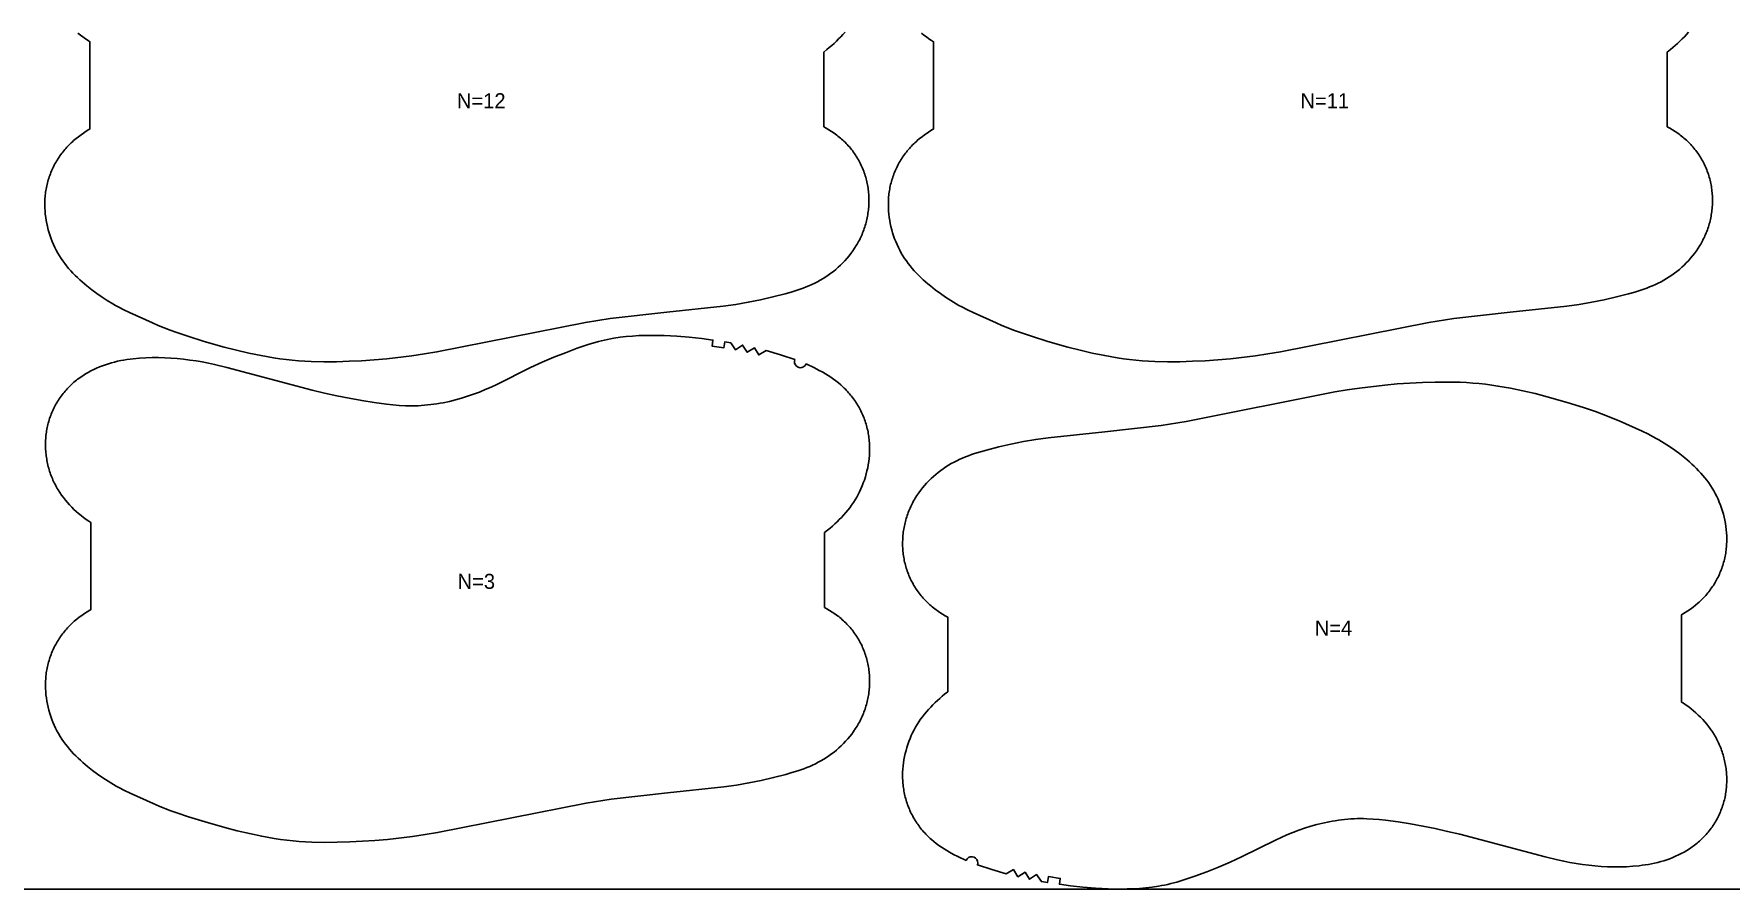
# Model space of a CAD drawing. Header units: inches. Extents: x 0 to 1960, y -78 to 1069.
# Drawn here: x 557 to 1120, y -78 to 206 of the extents above; entities that cross this region are included whole.
import ezdxf

# ---------------------------------------------------------------- set-up
doc = ezdxf.new("R2010")
doc.units = ezdxf.units.IN

msp = doc.modelspace()

# ---------------------------------------------------------------- linework, layer by layer
at = {"layer": '1'}
for points in [[(0, -77.8574), (1959.7864, -77.8574), (1959.7864, 1068.9969), (0, 1068.9969), (0, -77.8574)], [(813.6711, 96.495), (816.4772, 95.1926), (817.8533, 94.4847), (819.209, 93.7364), (820.1138, 93.2059), (821.0064, 92.6546), (821.8846, 92.0815), (822.7465, 91.4853), (823.5899, 90.8646), (824.4128, 90.2184), (825.2131, 89.5453), (825.6041, 89.1983), (825.9887, 88.8441), (826.3666, 88.4827), (826.7378, 88.1141), (827.102, 87.7385), (827.4592, 87.3559), (827.8092, 86.9667), (828.152, 86.5709), (828.4873, 86.1687), (828.8151, 85.7603), (829.1353, 85.3457), (829.4477, 84.9252), (829.7522, 84.4989), (830.0487, 84.0669), (830.337, 83.6295), (830.6171, 83.1867), (830.8889, 82.7387), (831.1521, 82.2856), (831.4068, 81.8277), (831.6527, 81.3651), (831.8899, 80.8979), (832.1183, 80.4264), (832.3377, 79.9507), (832.5481, 79.471), (832.7494, 78.9874), (832.9416, 78.5002), (833.1245, 78.0094), (833.2982, 77.5154), (833.4624, 77.0182), (833.6172, 76.5181), (833.7625, 76.0151), (833.8981, 75.5095), (834.024, 75.0015), (834.1402, 74.4913), (834.2465, 73.9789), (834.343, 73.4646), (834.4299, 72.9485), (834.5071, 72.4309), (834.5747, 71.9119), (834.6328, 71.3917), (834.6816, 70.8704), (834.7209, 70.3483), (834.751, 69.8255), (834.7719, 69.3022), (834.7864, 68.2547), (834.7649, 67.2073), (834.708, 66.1613), (834.6163, 65.1181), (834.4904, 64.0787), (834.3308, 63.044), (834.138, 62.0148), (833.9125, 60.992), (833.655, 59.9766), (833.366, 58.9694), (833.0459, 57.9712), (832.6953, 56.9831), (832.3144, 56.0063), (831.903, 55.0422), (831.4614, 54.0919), (830.9894, 53.1568), (830.4873, 52.2383), (829.9549, 51.3376), (829.3924, 50.4561), (828.8001, 49.5947), (828.1796, 48.7533), (827.5329, 47.9312), (826.8618, 47.1279), (826.1683, 46.343), (825.4543, 45.5759), (824.7218, 44.826), (823.9726, 44.0928), (823.2086, 43.3757), (822.4305, 42.6743), (821.6392, 41.9882), (820.8355, 41.3167), (819.7864, 40.4856), (819.7864, 15.6683), (820.6084, 15.2219), (821.512, 14.6914), (822.397, 14.1306), (823.262, 13.5396), (823.6865, 13.2328), (824.1055, 12.9186), (824.5187, 12.5969), (824.9259, 12.2678), (825.327, 11.9313), (825.7217, 11.5874), (826.11, 11.2362), (826.4915, 10.8777), (826.8661, 10.5118), (827.2337, 10.1388), (827.594, 9.7588), (827.947, 9.372), (828.2925, 8.9784), (828.6304, 8.5782), (828.9604, 8.1715), (829.2826, 7.7586), (829.5966, 7.3395), (829.9023, 6.9144), (830.1997, 6.4834), (830.4885, 6.0467), (830.7687, 5.6045), (831.04, 5.1568), (831.3023, 4.7037), (831.5555, 4.2456), (831.7994, 3.7824), (832.034, 3.3145), (832.2592, 2.8419), (832.475, 2.3649), (832.6814, 1.8838), (832.8783, 1.3986), (833.0658, 0.9097), (833.2437, 0.4172), (833.412, -0.0787), (833.5707, -0.5778), (833.7198, -1.0799), (833.8592, -1.5847), (833.9889, -2.0922), (834.1088, -2.602), (834.2189, -3.1139), (834.3193, -3.6279), (834.4097, -4.1435), (834.4904, -4.6608), (834.5613, -5.1795), (834.6224, -5.6995), (834.6738, -6.2205), (834.7155, -6.7423), (834.7476, -7.2649), (834.7701, -7.7881), (834.783, -8.3116), (834.7864, -8.8353), (834.7803, -9.3591), (834.7647, -9.8827), (834.7397, -10.4059), (834.7053, -10.9287), (834.6615, -11.4507), (834.6084, -11.972), (834.5461, -12.4922), (834.4744, -13.0112), (834.3935, -13.5288), (834.3034, -14.0449), (834.2041, -14.5592), (834.0955, -15.0716), (833.9778, -15.582), (833.8509, -16.09), (833.7148, -16.5957), (833.5696, -17.0987), (833.4152, -17.5989), (833.2517, -18.0962), (833.0792, -18.5903), (832.8975, -19.0811), (832.7068, -19.5684), (832.507, -20.052), (832.2982, -20.5318), (832.0805, -21.0077), (831.8541, -21.4794), (831.6191, -21.9471), (831.3757, -22.4105), (831.1241, -22.8695), (830.8643, -23.3241), (830.5965, -23.7742), (830.0377, -24.6603), (829.4489, -25.5271), (828.8312, -26.3737), (828.186, -27.1995), (827.5145, -28.0036), (826.8174, -28.7854), (826.0957, -29.5444), (825.3503, -30.2801), (824.582, -30.9917), (823.7917, -31.6789), (822.9803, -32.3409), (822.1486, -32.9773), (821.2974, -33.5876), (820.428, -34.1715), (819.5413, -34.7291), (818.6385, -35.2603), (817.7206, -35.7651), (816.7887, -36.2433), (815.8439, -36.695), (814.8873, -37.1201), (813.92, -37.5189), (812.9432, -37.8936), (811.958, -38.2465), (810.9655, -38.5803), (808.9635, -39.2002), (806.9466, -39.7732), (802.8921, -40.831), (798.8123, -41.7772), (794.7058, -42.6066), (790.5755, -43.3079), (786.4261, -43.8792), (767.6797, -45.8686), (748.9442, -47.9586), (740.674, -49.2999), (691.366, -59.0924), (687.2303, -59.7585), (683.0823, -60.3481), (674.7625, -61.3378), (670.5898, -61.7091), (666.4102, -61.9949), (662.2261, -62.2001), (658.0385, -62.3238), (653.8488, -62.3574), (649.6607, -62.2689), (647.5687, -62.1677), (645.4791, -62.0255), (643.3928, -61.8413), (641.3108, -61.6142), (639.2339, -61.3439), (637.1624, -61.0331), (633.0367, -60.304), (628.9349, -59.4529), (624.8555, -58.5), (620.7972, -57.4605), (614.1804, -55.5723), (608.7565, -53.8637), (604.7836, -52.5303), (602.8121, -51.8234), (600.8557, -51.078), (598.9169, -50.2889), (596.9921, -49.4649), (589.3464, -46.0276), (587.4591, -45.12), (585.5984, -44.1621), (584.6807, -43.6592), (583.7721, -43.1399), (581.9817, -42.0546), (580.2269, -40.9108), (578.5075, -39.7133), (576.8244, -38.4654), (575.1823, -37.1645), (574.3785, -36.493), (573.5873, -35.8069), (572.8092, -35.1055), (572.0451, -34.3884), (571.296, -33.6552), (570.5634, -32.9053), (569.8495, -32.1382), (569.156, -31.3532), (568.4849, -30.55), (567.8382, -29.7279), (567.2177, -28.8865), (566.6254, -28.0251), (566.0629, -27.1436), (565.5305, -26.2429), (565.0283, -25.3244), (564.5564, -24.3893), (564.1147, -23.439), (563.7034, -22.4749), (563.3224, -21.4981), (562.9719, -20.51), (562.6518, -19.5118), (562.3628, -18.5046), (562.1052, -17.4892), (561.8798, -16.4664), (561.687, -15.4372), (561.5274, -14.4025), (561.4014, -13.3631), (561.3097, -12.3199), (561.2529, -11.2739), (561.2314, -10.2265), (561.2459, -9.179), (561.2667, -8.6557), (561.2968, -8.1329), (561.3362, -7.6108), (561.3849, -7.0895), (561.4431, -6.5693), (561.5107, -6.0503), (561.5879, -5.5327), (561.6747, -5.0166), (561.7713, -4.5023), (561.8776, -3.9899), (561.9938, -3.4797), (562.1197, -2.9716), (562.2553, -2.4661), (562.4006, -1.9631), (562.5553, -1.463), (562.7196, -0.9658), (562.8932, -0.4718), (563.0762, 0.019), (563.2684, 0.5062), (563.4697, 0.9898), (563.6801, 1.4695), (563.8995, 1.9452), (564.1279, 2.4167), (564.365, 2.8839), (564.611, 3.3465), (564.8656, 3.8044), (565.1289, 4.2575), (565.4006, 4.7055), (565.6807, 5.1483), (565.9691, 5.5857), (566.2656, 6.0177), (566.5701, 6.444), (566.8825, 6.8645), (567.2027, 7.2791), (567.5305, 7.6875), (567.8658, 8.0897), (568.2085, 8.4855), (568.5586, 8.8748), (568.9157, 9.2573), (569.28, 9.6329), (569.6511, 10.0015), (570.0291, 10.3629), (570.4137, 10.7171), (570.8047, 11.0641), (571.605, 11.7372), (572.4279, 12.3834), (573.2713, 13.0041), (574.1331, 13.6003), (575.0114, 14.1734), (575.9039, 14.7247), (576.2314, 14.9167), (576.2314, 43.9062), (575.5898, 44.3097), (574.7203, 44.8936), (573.8692, 45.5039), (573.0375, 46.1403), (572.226, 46.8023), (571.4357, 47.4894), (570.6674, 48.2011), (569.922, 48.9367), (569.2004, 49.6958), (568.5033, 50.4776), (567.8317, 51.2817), (567.1865, 52.1075), (566.5689, 52.9541), (565.9801, 53.8209), (565.4213, 54.707), (565.1535, 55.1571), (564.8937, 55.6117), (564.642, 56.0707), (564.3986, 56.5341), (564.1636, 57.0018), (563.9372, 57.4735), (563.7196, 57.9494), (563.5108, 58.4291), (563.311, 58.9128), (563.1203, 59.4001), (562.9386, 59.8909), (562.766, 60.385), (562.6026, 60.8822), (562.4482, 61.3825), (562.303, 61.8855), (562.1669, 62.3912), (562.04, 62.8992), (561.9223, 63.4096), (561.8137, 63.922), (561.7144, 64.4363), (561.6242, 64.9524), (561.5433, 65.47), (561.4717, 65.989), (561.4093, 66.5092), (561.3563, 67.0305), (561.3125, 67.5525), (561.2781, 68.0753), (561.2531, 68.5985), (561.2375, 69.1221), (561.2314, 69.6459), (561.2348, 70.1696), (561.2477, 70.6931), (561.2702, 71.2162), (561.3022, 71.7389), (561.344, 72.2607), (561.3954, 72.7817), (561.4565, 73.3017), (561.5274, 73.8204), (561.608, 74.3377), (561.6985, 74.8533), (561.7988, 75.3673), (561.909, 75.8792), (562.0289, 76.389), (562.1586, 76.8964), (562.298, 77.4013), (562.4471, 77.9034), (562.6058, 78.4025), (562.7741, 78.8984), (562.952, 79.3909), (563.1394, 79.8798), (563.3364, 80.365), (563.5428, 80.8461), (563.7586, 81.3231), (563.9838, 81.7957), (564.2184, 82.2636), (564.4623, 82.7268), (564.7155, 83.1849), (564.9778, 83.6379), (565.2491, 84.0857), (565.5292, 84.5279), (565.8181, 84.9646), (566.1154, 85.3956), (566.4212, 85.8207), (566.7352, 86.2398), (567.0573, 86.6527), (567.3874, 87.0594), (567.7252, 87.4595), (568.0707, 87.8532), (568.4238, 88.24), (568.7841, 88.62), (569.1517, 88.993), (569.5263, 89.3589), (569.9078, 89.7174), (570.296, 90.0686), (570.6908, 90.4125), (571.0919, 90.749), (571.4991, 91.0781), (571.9123, 91.3998), (572.3312, 91.714), (572.7558, 92.0207), (573.6208, 92.6117), (574.5058, 93.1726), (575.4093, 93.7031), (576.3299, 94.203), (577.2659, 94.6723), (578.2162, 95.1113), (579.1797, 95.5206), (580.1552, 95.9006), (581.1416, 96.2519), (582.1378, 96.575), (583.1425, 96.8702), (584.1547, 97.1383), (585.1732, 97.3797), (586.1974, 97.5956), (587.2266, 97.7875), (588.2601, 97.9565), (589.2972, 98.104), (590.3373, 98.2313), (592.4239, 98.4305), (594.515, 98.563), (596.6086, 98.6319), (598.7028, 98.6382), (600.7961, 98.5835), (602.8871, 98.4696), (604.9747, 98.3004), (607.0581, 98.0807), (609.1365, 97.815), (611.209, 97.5071), (613.2746, 97.1569), (615.3321, 96.7637), (617.3803, 96.3266), (621.4496, 95.3342), (649.7941, 87.809), (653.8678, 86.8307), (657.9583, 85.9255), (662.0654, 85.0994), (666.1871, 84.3498), (670.322, 83.6799), (674.4743, 83.1246), (676.5583, 82.9043), (678.6468, 82.7349), (680.7382, 82.628), (681.7846, 82.6016), (682.8313, 82.5951), (683.8779, 82.6097), (684.9243, 82.6454), (685.9699, 82.7018), (687.0144, 82.7785), (688.0574, 82.8752), (689.0984, 82.9916), (690.1371, 83.1272), (691.173, 83.2818), (692.2058, 83.4549), (693.2354, 83.6461), (695.2841, 84.0804), (697.3182, 84.5807), (699.3366, 85.1426), (701.3381, 85.7627), (703.3204, 86.4408), (705.2811, 87.1776), (707.2179, 87.9735), (709.1296, 88.8269), (711.021, 89.7259), (722.2645, 95.3441), (726.0782, 97.0774), (729.9384, 98.7056), (733.8343, 100.2443), (737.764, 101.6971), (739.7423, 102.3891), (741.7323, 103.0449), (743.737, 103.6497), (744.7458, 103.9282), (745.7594, 104.1884), (746.7781, 104.4287), (747.8015, 104.6494), (748.8291, 104.8509), (749.8605, 105.0338), (751.9325, 105.346), (754.0135, 105.5903), (756.1003, 105.7716), (758.191, 105.8959), (760.2843, 105.9697), (762.3789, 105.9995), (764.4737, 105.9906), (766.5679, 105.9439), (768.6607, 105.859), (770.7515, 105.7356), (774.9251, 105.3792), (779.0881, 104.9068), (782.7593, 104.4185), (782.4783, 102.4383), (786.3924, 101.8428), (786.7137, 103.8168), (788.6859, 103.4847), (790.287, 101.1637), (792.6178, 102.7496), (794.1538, 100.3871), (796.5273, 101.9051), (797.9892, 99.4967), (800.4087, 100.94), (805.1994, 99.5123), (809.9567, 97.9769), (809.8276, 97.3704), (809.8905, 96.7535), (810.1393, 96.1856), (810.5501, 95.7211), (811.0834, 95.4049), (811.688, 95.2672), (812.3056, 95.3213), (812.8771, 95.562), (813.3473, 95.9662), (813.6711, 96.495)], [(866.8467, -68.3529), (864.0405, -67.0505), (862.6644, -66.3426), (861.3088, -65.5943), (860.4039, -65.0638), (859.5114, -64.5126), (858.6331, -63.9394), (857.7713, -63.3432), (856.9279, -62.7225), (856.105, -62.0763), (855.3047, -61.4032), (854.9137, -61.0562), (854.5291, -60.7021), (854.1511, -60.3406), (853.78, -59.972), (853.4157, -59.5964), (853.0586, -59.2139), (852.7085, -58.8247), (852.3658, -58.4289), (852.0305, -58.0267), (851.7027, -57.6182), (851.3825, -57.2037), (851.0701, -56.7831), (850.7656, -56.3568), (850.4691, -55.9249), (850.1807, -55.4874), (849.9006, -55.0446), (849.6289, -54.5966), (849.3656, -54.1436), (849.111, -53.6856), (848.865, -53.223), (848.6279, -52.7559), (848.3995, -52.2843), (848.1801, -51.8086), (847.9697, -51.3289), (847.7684, -50.8453), (847.5762, -50.3581), (847.3932, -49.8674), (847.2196, -49.3733), (847.0553, -48.8761), (846.9006, -48.376), (846.7553, -47.873), (846.6197, -47.3675), (846.4938, -46.8595), (846.3776, -46.3492), (846.2713, -45.8368), (846.1747, -45.3225), (846.0879, -44.8065), (846.0107, -44.2889), (845.9431, -43.7698), (845.8849, -43.2496), (845.8362, -42.7284), (845.7968, -42.2062), (845.7667, -41.6834), (845.7459, -41.1601), (845.7314, -40.1126), (845.7529, -39.0652), (845.8097, -38.0192), (845.9014, -36.9761), (846.0274, -35.9367), (846.187, -34.9019), (846.3798, -33.8727), (846.6052, -32.85), (846.8628, -31.8345), (847.1518, -30.8273), (847.4719, -29.8291), (847.8224, -28.8411), (848.2034, -27.8643), (848.6147, -26.9001), (849.0564, -25.9498), (849.5283, -25.0148), (850.0305, -24.0962), (850.5629, -23.1955), (851.1254, -22.314), (851.7177, -21.4526), (852.3382, -20.6112), (852.9849, -19.7891), (853.656, -18.9859), (854.3495, -18.201), (855.0634, -17.4338), (855.796, -16.6839), (856.5451, -15.9507), (857.3092, -15.2336), (858.0873, -14.5323), (858.8785, -13.8461), (859.6823, -13.1746), (860.7314, -12.3435), (860.7314, 12.4738), (859.9093, 12.9202), (859.0058, 13.4507), (858.1208, 14.0115), (857.2558, 14.6025), (856.8312, 14.9093), (856.4123, 15.2235), (855.9991, 15.5452), (855.5919, 15.8743), (855.1908, 16.2108), (854.796, 16.5546), (854.4078, 16.9059), (854.0263, 17.2644), (853.6517, 17.6302), (853.2841, 18.0032), (852.9238, 18.3832), (852.5707, 18.7701), (852.2252, 19.1637), (851.8874, 19.5639), (851.5573, 19.9705), (851.2352, 20.3835), (850.9212, 20.8026), (850.6154, 21.2277), (850.3181, 21.6586), (850.0292, 22.0953), (849.7491, 22.5376), (849.4778, 22.9853), (849.2155, 23.4383), (848.9623, 23.8965), (848.7184, 24.3596), (848.4838, 24.8276), (848.2586, 25.3002), (848.0428, 25.7771), (847.8364, 26.2583), (847.6394, 26.7434), (847.452, 27.2324), (847.2741, 27.7249), (847.1058, 28.2208), (846.9471, 28.7199), (846.798, 29.222), (846.6586, 29.7268), (846.5289, 30.2342), (846.409, 30.744), (846.2988, 31.256), (846.1985, 31.7699), (846.108, 32.2856), (846.0274, 32.8029), (845.9565, 33.3216), (845.8954, 33.8415), (845.844, 34.3625), (845.8022, 34.8844), (845.7702, 35.407), (845.7477, 35.9302), (845.7348, 36.4537), (845.7314, 36.9774), (845.7375, 37.5011), (845.7531, 38.0247), (845.7781, 38.548), (845.8125, 39.0707), (845.8563, 39.5928), (845.9093, 40.114), (845.9717, 40.6342), (846.0433, 41.1532), (846.1242, 41.6709), (846.2144, 42.1869), (846.3137, 42.7013), (846.4223, 43.2137), (846.54, 43.724), (846.6669, 44.2321), (846.803, 44.7378), (846.9482, 45.2408), (847.1026, 45.741), (847.266, 46.2383), (847.4386, 46.7324), (847.6203, 47.2232), (847.811, 47.7105), (848.0108, 48.1941), (848.2196, 48.6739), (848.4372, 49.1497), (848.6636, 49.6215), (848.8986, 50.0891), (849.142, 50.5525), (849.3937, 51.0116), (849.6535, 51.4662), (849.9213, 51.9162), (850.4801, 52.8023), (851.0689, 53.6691), (851.6865, 54.5158), (852.3317, 55.3415), (853.0033, 56.1456), (853.7004, 56.9275), (854.422, 57.6865), (855.1674, 58.4221), (855.9357, 59.1338), (856.726, 59.821), (857.5375, 60.483), (858.3692, 61.1194), (859.2203, 61.7296), (860.0898, 62.3136), (860.9764, 62.8712), (861.8793, 63.4024), (862.7972, 63.9071), (863.7291, 64.3854), (864.6739, 64.8371), (865.6304, 65.2622), (866.5977, 65.661), (867.5746, 66.0356), (868.5598, 66.3886), (869.5523, 66.7223), (871.5543, 67.3422), (873.5712, 67.9152), (877.6257, 68.9731), (881.7055, 69.9193), (885.812, 70.7487), (889.9423, 71.45), (894.0917, 72.0213), (912.8381, 74.0107), (931.5736, 76.1007), (939.8438, 77.442), (989.1517, 87.2345), (993.2875, 87.9006), (997.4355, 88.4901), (1005.7553, 89.4799), (1009.928, 89.8512), (1014.1076, 90.137), (1018.2917, 90.3422), (1022.4793, 90.4659), (1026.669, 90.4995), (1030.8571, 90.411), (1032.9491, 90.3098), (1035.0387, 90.1676), (1037.1249, 89.9834), (1039.2069, 89.7563), (1041.2838, 89.486), (1043.3553, 89.1752), (1047.481, 88.446), (1051.5829, 87.595), (1055.6623, 86.642), (1059.7206, 85.6025), (1066.3373, 83.7144), (1071.7612, 82.0057), (1075.7342, 80.6724), (1077.7057, 79.9655), (1079.6621, 79.2201), (1081.6008, 78.431), (1083.5257, 77.607), (1091.1714, 74.1697), (1093.0587, 73.2621), (1094.9194, 72.3041), (1095.837, 71.8013), (1096.7457, 71.282), (1098.5361, 70.1967), (1100.2909, 69.0529), (1102.0102, 67.8554), (1103.6934, 66.6075), (1105.3355, 65.3066), (1106.1392, 64.6351), (1106.9305, 63.9489), (1107.7086, 63.2475), (1108.4726, 62.5305), (1109.2218, 61.7973), (1109.9543, 61.0474), (1110.6683, 60.2802), (1111.3618, 59.4953), (1112.0329, 58.6921), (1112.6796, 57.87), (1113.3001, 57.0286), (1113.8924, 56.1672), (1114.4549, 55.2856), (1114.9873, 54.385), (1115.4894, 53.4664), (1115.9614, 52.5314), (1116.403, 51.5811), (1116.8144, 50.6169), (1117.1953, 49.6401), (1117.5459, 48.652), (1117.866, 47.6539), (1118.155, 46.6467), (1118.4125, 45.6312), (1118.638, 44.6085), (1118.8308, 43.5793), (1118.9904, 42.5445), (1119.1163, 41.5051), (1119.208, 40.462), (1119.2649, 39.416), (1119.2864, 38.3686), (1119.2719, 37.3211), (1119.251, 36.7978), (1119.2209, 36.275), (1119.1816, 35.7528), (1119.1328, 35.2316), (1119.0747, 34.7113), (1119.0071, 34.1923), (1118.9299, 33.6747), (1118.843, 33.1587), (1118.7465, 32.6444), (1118.6402, 32.132), (1118.524, 31.6217), (1118.3981, 31.1137), (1118.2625, 30.6082), (1118.1172, 30.1052), (1117.9624, 29.6051), (1117.7982, 29.1079), (1117.6245, 28.6138), (1117.4416, 28.1231), (1117.2494, 27.6359), (1117.0481, 27.1523), (1116.8377, 26.6726), (1116.6183, 26.1969), (1116.3899, 25.7253), (1116.1527, 25.2582), (1115.9068, 24.7955), (1115.6521, 24.3376), (1115.3889, 23.8846), (1115.1171, 23.4366), (1114.837, 22.9938), (1114.5487, 22.5563), (1114.2522, 22.1244), (1113.9477, 21.6981), (1113.6353, 21.2775), (1113.3151, 20.863), (1112.9873, 20.4545), (1112.652, 20.0523), (1112.3092, 19.6565), (1111.9592, 19.2673), (1111.602, 18.8848), (1111.2378, 18.5092), (1110.8666, 18.1406), (1110.4887, 17.7791), (1110.1041, 17.425), (1109.7131, 17.078), (1108.9128, 16.4049), (1108.0899, 15.7586), (1107.2465, 15.138), (1106.3846, 14.5417), (1105.5064, 13.9686), (1104.6138, 13.4174), (1104.2864, 13.2254), (1104.2864, -15.7641), (1104.928, -16.1676), (1105.7974, -16.7516), (1106.6486, -17.3618), (1107.4803, -17.9982), (1108.2917, -18.6602), (1109.082, -19.3474), (1109.8503, -20.059), (1110.5957, -20.7947), (1111.3174, -21.5537), (1112.0145, -22.3355), (1112.686, -23.1397), (1113.3312, -23.9654), (1113.9489, -24.8121), (1114.5377, -25.6788), (1115.0965, -26.565), (1115.3643, -27.015), (1115.6241, -27.4696), (1115.8757, -27.9287), (1116.1191, -28.3921), (1116.3541, -28.8597), (1116.5805, -29.3315), (1116.7982, -29.8073), (1117.007, -30.2871), (1117.2068, -30.7707), (1117.3975, -31.258), (1117.5792, -31.7488), (1117.7517, -32.2429), (1117.9152, -32.7402), (1118.0696, -33.2404), (1118.2148, -33.7434), (1118.3509, -34.2491), (1118.4778, -34.7572), (1118.5955, -35.2675), (1118.7041, -35.7799), (1118.8034, -36.2943), (1118.8935, -36.8103), (1118.9744, -37.328), (1119.0461, -37.847), (1119.1084, -38.3672), (1119.1615, -38.8884), (1119.2053, -39.4105), (1119.2397, -39.9332), (1119.2647, -40.4565), (1119.2803, -40.9801), (1119.2864, -41.5038), (1119.283, -42.0275), (1119.2701, -42.551), (1119.2476, -43.0742), (1119.2155, -43.5968), (1119.1738, -44.1187), (1119.1224, -44.6397), (1119.0613, -45.1596), (1118.9904, -45.6783), (1118.9097, -46.1956), (1118.8193, -46.7113), (1118.7189, -47.2252), (1118.6088, -47.7372), (1118.4889, -48.247), (1118.3592, -48.7544), (1118.2198, -49.2592), (1118.0707, -49.7613), (1117.912, -50.2604), (1117.7437, -50.7563), (1117.5658, -51.2488), (1117.3783, -51.7378), (1117.1814, -52.2229), (1116.975, -52.7041), (1116.7592, -53.181), (1116.534, -53.6536), (1116.2994, -54.1216), (1116.0555, -54.5847), (1115.8023, -55.0429), (1115.54, -55.4959), (1115.2687, -55.9436), (1114.9885, -56.3859), (1114.6997, -56.8226), (1114.4023, -57.2535), (1114.0966, -57.6786), (1113.7826, -58.0977), (1113.4604, -58.5106), (1113.1304, -58.9173), (1112.7925, -59.3175), (1112.447, -59.7111), (1112.094, -60.098), (1111.7337, -60.478), (1111.3661, -60.851), (1110.9915, -61.2168), (1110.61, -61.5753), (1110.2217, -61.9266), (1109.827, -62.2704), (1109.4259, -62.6069), (1109.0187, -62.936), (1108.6055, -63.2577), (1108.1865, -63.5719), (1107.762, -63.8787), (1106.897, -64.4697), (1106.012, -65.0305), (1105.1084, -65.561), (1104.1879, -66.0609), (1103.2519, -66.5302), (1102.3016, -66.9692), (1101.3381, -67.3785), (1100.3625, -67.7586), (1099.3761, -68.1099), (1098.38, -68.4329), (1097.3753, -68.7282), (1096.3631, -68.9962), (1095.3445, -69.2376), (1094.3203, -69.4536), (1093.2912, -69.6454), (1092.2577, -69.8144), (1091.2206, -69.9619), (1090.1804, -70.0892), (1088.0939, -70.2884), (1086.0027, -70.421), (1083.9092, -70.4898), (1081.815, -70.4962), (1079.7216, -70.4414), (1077.6307, -70.3275), (1075.5431, -70.1583), (1073.4597, -69.9386), (1071.3813, -69.673), (1069.3087, -69.365), (1067.2432, -69.0148), (1065.1857, -68.6216), (1063.1375, -68.1845), (1059.0682, -67.1921), (1030.7236, -59.6669), (1026.65, -58.6887), (1022.5595, -57.7835), (1018.4523, -56.9573), (1014.3307, -56.2077), (1010.1958, -55.5379), (1006.0435, -54.9826), (1003.9594, -54.7623), (1001.871, -54.5929), (999.7796, -54.4859), (998.7332, -54.4595), (997.6865, -54.453), (996.6398, -54.4677), (995.5935, -54.5033), (994.5478, -54.5597), (993.5033, -54.6364), (992.4604, -54.7331), (991.4193, -54.8495), (990.3807, -54.9851), (989.3447, -55.1397), (988.3119, -55.3128), (987.2824, -55.504), (985.2337, -55.9384), (983.1996, -56.4386), (981.1812, -57.0005), (979.1797, -57.6206), (977.1974, -58.2987), (975.2366, -59.0355), (973.2999, -59.8315), (971.3882, -60.6848), (969.4968, -61.5838), (958.2533, -67.202), (954.4396, -68.9353), (950.5793, -70.5636), (946.6835, -72.1022), (942.7538, -73.555), (940.7755, -74.247), (938.7855, -74.9029), (936.7808, -75.5076), (935.772, -75.7862), (934.7583, -76.0463), (933.7397, -76.2867), (932.7163, -76.5073), (931.6887, -76.7088), (930.6573, -76.8917), (928.5853, -77.2039), (926.5042, -77.4483), (924.4175, -77.6295), (922.3268, -77.7538), (920.2335, -77.8276), (918.1388, -77.8574), (916.044, -77.8485), (913.9499, -77.8018), (911.857, -77.7169), (909.7663, -77.5936), (905.5927, -77.2371), (901.4297, -76.7647), (897.7585, -76.2764), (898.0395, -74.2963), (894.1254, -73.7007), (893.8041, -75.6747), (891.8318, -75.3427), (890.2308, -73.0216), (887.9, -74.6075), (886.3639, -72.245), (883.9904, -73.763), (882.5286, -71.3546), (880.109, -72.7979), (875.3183, -71.3702), (870.561, -69.8348), (870.6902, -69.2283), (870.6273, -68.6115), (870.3785, -68.0435), (869.9677, -67.5791), (869.4344, -67.2628), (868.8298, -67.1251), (868.2121, -67.1792), (867.6407, -67.4199), (867.1705, -67.8241), (866.8467, -68.3529)]]:
    msp.add_lwpolyline(points, close=True, dxfattribs=at)
for points in [[(826.6304, 206.7104), (825.9369, 205.9254), (825.2229, 205.1583), (824.4904, 204.4084), (823.7412, 203.6752), (822.9772, 202.9581), (822.1991, 202.2567), (821.4078, 201.5706), (820.6041, 200.8991), (819.555, 200.068), (819.555, 175.2507), (820.377, 174.8043), (821.2806, 174.2738), (822.1656, 173.713), (823.0306, 173.122), (823.4551, 172.8152), (823.8741, 172.501), (824.2873, 172.1793), (824.6945, 171.8502), (825.0956, 171.5137), (825.4904, 171.1698), (825.8786, 170.8186), (826.2601, 170.4601), (826.6347, 170.0942), (827.0023, 169.7212), (827.3626, 169.3412), (827.7156, 168.9544), (828.0611, 168.5608), (828.399, 168.1606), (828.7291, 167.7539), (829.0512, 167.341), (829.3652, 166.9219), (829.6709, 166.4968), (829.9683, 166.0658), (830.2572, 165.6291), (830.5373, 165.1869), (830.8086, 164.7392), (831.0709, 164.2861), (831.3241, 163.828), (831.568, 163.3648), (831.8026, 162.8969), (832.0278, 162.4243), (832.2436, 161.9474), (832.45, 161.4662), (832.647, 160.981), (832.8344, 160.4921), (833.0123, 159.9996), (833.1806, 159.5037), (833.3393, 159.0046), (833.4884, 158.5025), (833.6278, 157.9977), (833.7575, 157.4902), (833.8774, 156.9804), (833.9876, 156.4685), (834.0879, 155.9546), (834.1784, 155.4389), (834.259, 154.9216), (834.3299, 154.4029), (834.391, 153.883), (834.4424, 153.362), (834.4841, 152.8401), (834.5162, 152.3175), (834.5387, 151.7943), (834.5516, 151.2708), (834.555, 150.7471), (834.5489, 150.2233), (834.5333, 149.6998), (834.5083, 149.1765), (834.4739, 148.6537), (834.4301, 148.1317), (834.377, 147.6104), (834.3147, 147.0902), (834.243, 146.5712), (834.1622, 146.0536), (834.072, 145.5375), (833.9727, 145.0232), (833.8641, 144.5108), (833.7464, 144.0004), (833.6195, 143.4924), (833.4834, 142.9867), (833.3382, 142.4837), (833.1838, 141.9835), (833.0203, 141.4862), (832.8478, 140.9921), (832.6661, 140.5013), (832.4754, 140.014), (832.2756, 139.5304), (832.0668, 139.0506), (831.8491, 138.5747), (831.6227, 138.103), (831.3878, 137.6353), (831.1443, 137.1719), (830.8927, 136.7129), (830.6329, 136.2583), (830.3651, 135.8082), (829.8063, 134.9221), (829.2175, 134.0553), (828.5998, 133.2087), (827.9547, 132.3829), (827.2831, 131.5788), (826.586, 130.797), (825.8643, 130.038), (825.1189, 129.3023), (824.3507, 128.5907), (823.5604, 127.9035), (822.7489, 127.2415), (821.9172, 126.6051), (821.0661, 125.9949), (820.1966, 125.4109), (819.3099, 124.8533), (818.4071, 124.3221), (817.4892, 123.8173), (816.5573, 123.3391), (815.6125, 122.8874), (814.6559, 122.4623), (813.6887, 122.0635), (812.7118, 121.6888), (811.7266, 121.3359), (810.7341, 121.0021), (808.7321, 120.3822), (806.7152, 119.8092), (802.6607, 118.7514), (798.5809, 117.8052), (794.4744, 116.9758), (790.3441, 116.2745), (786.1947, 115.7032), (767.4483, 113.7138), (748.7128, 111.6238), (740.4426, 110.2825), (691.1347, 100.49), (686.9989, 99.8239), (682.8509, 99.2343), (674.5311, 98.2446), (670.3584, 97.8733), (666.1788, 97.5875), (661.9947, 97.3823), (657.8071, 97.2586), (653.6174, 97.225), (649.4293, 97.3135), (647.3373, 97.4147), (645.2477, 97.5569), (643.1614, 97.7411), (641.0795, 97.9682), (639.0025, 98.2385), (636.9311, 98.5493), (632.8053, 99.2784), (628.7035, 100.1295), (624.6241, 101.0824), (620.5658, 102.1219), (613.9491, 104.0101), (608.5251, 105.7187), (604.5522, 107.0521), (602.5807, 107.759), (600.6243, 108.5044), (598.6856, 109.2935), (596.7607, 110.1175), (589.115, 113.5548), (587.2277, 114.4624), (585.367, 115.4203), (584.4493, 115.9232), (583.5407, 116.4425), (581.7503, 117.5278), (579.9955, 118.6716), (578.2762, 119.8691), (576.593, 121.117), (574.9509, 122.4179), (574.1472, 123.0894), (573.3559, 123.7756), (572.5778, 124.4769), (571.8138, 125.194), (571.0646, 125.9272), (570.3321, 126.6771), (569.6181, 127.4442), (568.9246, 128.2292), (568.2535, 129.0324), (567.6068, 129.8545), (566.9863, 130.6959), (566.394, 131.5573), (565.8315, 132.4388), (565.2991, 133.3395), (564.7969, 134.258), (564.325, 135.1931), (563.8834, 136.1434), (563.472, 137.1075), (563.091, 138.0843), (562.7405, 139.0724), (562.4204, 140.0706), (562.1314, 141.0778), (561.8739, 142.0932), (561.6484, 143.116), (561.4556, 144.1452), (561.296, 145.18), (561.17, 146.2193), (561.0784, 147.2625), (561.0215, 148.3085), (561, 149.3559), (561.0145, 150.4034), (561.0354, 150.9267), (561.0655, 151.4495), (561.1048, 151.9716), (561.1536, 152.4929), (561.2117, 153.0131), (561.2793, 153.5321), (561.3565, 154.0497), (561.4434, 154.5658), (561.5399, 155.0801), (561.6462, 155.5925), (561.7624, 156.1027), (561.8883, 156.6108), (562.0239, 157.1163), (562.1692, 157.6193), (562.3239, 158.1194), (562.4882, 158.6166), (562.6618, 159.1106), (562.8448, 159.6014), (563.037, 160.0886), (563.2383, 160.5722), (563.4487, 161.0519), (563.6681, 161.5276), (563.8965, 161.9991), (564.1336, 162.4663), (564.3796, 162.9289), (564.6342, 163.3868), (564.8975, 163.8399), (565.1692, 164.2879), (565.4493, 164.7307), (565.7377, 165.1681), (566.0342, 165.6001), (566.3387, 166.0264), (566.6511, 166.4469), (566.9713, 166.8615), (567.2991, 167.27), (567.6344, 167.6721), (567.9772, 168.0679), (568.3272, 168.4572), (568.6844, 168.8397), (569.0486, 169.2153), (569.4197, 169.5839), (569.7977, 169.9453), (570.1823, 170.2995), (570.5733, 170.6465), (571.3736, 171.3196), (572.1965, 171.9658), (573.0399, 172.5865), (573.9017, 173.1827), (574.78, 173.7558), (575.6725, 174.3071), (576, 174.4991), (576, 203.4886), (575.3584, 203.8921), (574.4889, 204.476), (573.6378, 205.0863), (572.8061, 205.7227), (571.9946, 206.3847)], [(1106.6304, 206.7104), (1105.9369, 205.9254), (1105.2229, 205.1583), (1104.4904, 204.4084), (1103.7412, 203.6752), (1102.9772, 202.9581), (1102.1991, 202.2567), (1101.4078, 201.5706), (1100.6041, 200.8991), (1099.555, 200.068), (1099.555, 175.2507), (1100.377, 174.8043), (1101.2806, 174.2738), (1102.1656, 173.713), (1103.0306, 173.122), (1103.4551, 172.8152), (1103.8741, 172.501), (1104.2873, 172.1793), (1104.6945, 171.8502), (1105.0956, 171.5137), (1105.4904, 171.1698), (1105.8786, 170.8186), (1106.2601, 170.4601), (1106.6347, 170.0942), (1107.0023, 169.7212), (1107.3626, 169.3412), (1107.7156, 168.9544), (1108.0611, 168.5608), (1108.399, 168.1606), (1108.7291, 167.7539), (1109.0512, 167.341), (1109.3652, 166.9219), (1109.6709, 166.4968), (1109.9683, 166.0658), (1110.2572, 165.6291), (1110.5373, 165.1869), (1110.8086, 164.7392), (1111.0709, 164.2861), (1111.3241, 163.828), (1111.568, 163.3648), (1111.8026, 162.8969), (1112.0278, 162.4243), (1112.2436, 161.9474), (1112.45, 161.4662), (1112.647, 160.981), (1112.8344, 160.4921), (1113.0123, 159.9996), (1113.1806, 159.5037), (1113.3393, 159.0046), (1113.4884, 158.5025), (1113.6278, 157.9977), (1113.7575, 157.4902), (1113.8774, 156.9804), (1113.9876, 156.4685), (1114.0879, 155.9546), (1114.1784, 155.4389), (1114.259, 154.9216), (1114.3299, 154.4029), (1114.391, 153.883), (1114.4424, 153.362), (1114.4841, 152.8401), (1114.5162, 152.3175), (1114.5387, 151.7943), (1114.5516, 151.2708), (1114.555, 150.7471), (1114.5489, 150.2233), (1114.5333, 149.6998), (1114.5083, 149.1765), (1114.4739, 148.6537), (1114.4301, 148.1317), (1114.377, 147.6104), (1114.3147, 147.0902), (1114.243, 146.5712), (1114.1622, 146.0536), (1114.072, 145.5375), (1113.9727, 145.0232), (1113.8641, 144.5108), (1113.7464, 144.0004), (1113.6195, 143.4924), (1113.4834, 142.9867), (1113.3382, 142.4837), (1113.1838, 141.9835), (1113.0203, 141.4862), (1112.8478, 140.9921), (1112.6661, 140.5013), (1112.4754, 140.014), (1112.2756, 139.5304), (1112.0668, 139.0506), (1111.8491, 138.5747), (1111.6227, 138.103), (1111.3878, 137.6353), (1111.1443, 137.1719), (1110.8927, 136.7129), (1110.6329, 136.2583), (1110.3651, 135.8082), (1109.8063, 134.9221), (1109.2175, 134.0553), (1108.5998, 133.2087), (1107.9547, 132.3829), (1107.2831, 131.5788), (1106.586, 130.797), (1105.8643, 130.038), (1105.1189, 129.3023), (1104.3507, 128.5907), (1103.5604, 127.9035), (1102.7489, 127.2415), (1101.9172, 126.6051), (1101.0661, 125.9949), (1100.1966, 125.4109), (1099.3099, 124.8533), (1098.4071, 124.3221), (1097.4892, 123.8173), (1096.5573, 123.3391), (1095.6125, 122.8874), (1094.6559, 122.4623), (1093.6887, 122.0635), (1092.7118, 121.6888), (1091.7266, 121.3359), (1090.7341, 121.0021), (1088.7321, 120.3822), (1086.7152, 119.8092), (1082.6607, 118.7514), (1078.5809, 117.8052), (1074.4744, 116.9758), (1070.3441, 116.2745), (1066.1947, 115.7032), (1047.4483, 113.7138), (1028.7128, 111.6238), (1020.4426, 110.2825), (971.1347, 100.49), (966.9989, 99.8239), (962.8509, 99.2343), (954.5311, 98.2446), (950.3584, 97.8733), (946.1788, 97.5875), (941.9947, 97.3823), (937.8071, 97.2586), (933.6174, 97.225), (929.4293, 97.3135), (927.3373, 97.4147), (925.2477, 97.5569), (923.1614, 97.7411), (921.0795, 97.9682), (919.0025, 98.2385), (916.9311, 98.5493), (912.8053, 99.2784), (908.7035, 100.1295), (904.6241, 101.0824), (900.5658, 102.1219), (893.9491, 104.0101), (888.5251, 105.7187), (884.5522, 107.0521), (882.5807, 107.759), (880.6243, 108.5044), (878.6856, 109.2935), (876.7607, 110.1175), (869.115, 113.5548), (867.2277, 114.4624), (865.367, 115.4203), (864.4493, 115.9232), (863.5407, 116.4425), (861.7503, 117.5278), (859.9955, 118.6716), (858.2762, 119.8691), (856.593, 121.117), (854.9509, 122.4179), (854.1472, 123.0894), (853.3559, 123.7756), (852.5778, 124.4769), (851.8138, 125.194), (851.0646, 125.9272), (850.3321, 126.6771), (849.6181, 127.4442), (848.9246, 128.2292), (848.2535, 129.0324), (847.6068, 129.8545), (846.9863, 130.6959), (846.394, 131.5573), (845.8315, 132.4388), (845.2991, 133.3395), (844.7969, 134.258), (844.325, 135.1931), (843.8834, 136.1434), (843.472, 137.1075), (843.091, 138.0843), (842.7405, 139.0724), (842.4204, 140.0706), (842.1314, 141.0778), (841.8739, 142.0932), (841.6484, 143.116), (841.4556, 144.1452), (841.296, 145.18), (841.17, 146.2193), (841.0784, 147.2625), (841.0215, 148.3085), (841, 149.3559), (841.0145, 150.4034), (841.0354, 150.9267), (841.0655, 151.4495), (841.1048, 151.9716), (841.1536, 152.4929), (841.2117, 153.0131), (841.2793, 153.5321), (841.3565, 154.0497), (841.4434, 154.5658), (841.5399, 155.0801), (841.6462, 155.5925), (841.7624, 156.1027), (841.8883, 156.6108), (842.0239, 157.1163), (842.1692, 157.6193), (842.3239, 158.1194), (842.4882, 158.6166), (842.6618, 159.1106), (842.8448, 159.6014), (843.037, 160.0886), (843.2383, 160.5722), (843.4487, 161.0519), (843.6681, 161.5276), (843.8965, 161.9991), (844.1336, 162.4663), (844.3796, 162.9289), (844.6342, 163.3868), (844.8975, 163.8399), (845.1692, 164.2879), (845.4493, 164.7307), (845.7377, 165.1681), (846.0342, 165.6001), (846.3387, 166.0264), (846.6511, 166.4469), (846.9713, 166.8615), (847.2991, 167.27), (847.6344, 167.6721), (847.9772, 168.0679), (848.3272, 168.4572), (848.6844, 168.8397), (849.0486, 169.2153), (849.4197, 169.5839), (849.7977, 169.9453), (850.1823, 170.2995), (850.5733, 170.6465), (851.3736, 171.3196), (852.1965, 171.9658), (853.0399, 172.5865), (853.9017, 173.1827), (854.78, 173.7558), (855.6725, 174.3071), (856, 174.4991), (856, 203.4886), (855.3584, 203.8921), (854.4889, 204.476), (853.6378, 205.0863), (852.8061, 205.7227), (851.9946, 206.3847)]]:
    msp.add_lwpolyline(points, dxfattribs=at)

# ---------------------------------------------------------------- texts
for s, p in [('N=12', (697.7775, 181.4034)), ('N=11', (977.7775, 181.4034)), ('N=3', (698.0089, 21.821)), ('N=4', (982.5089, 6.321))]:
    msp.add_text(s, height=5, dxfattribs=at).set_placement(p)

doc.saveas('drawing.dxf')
